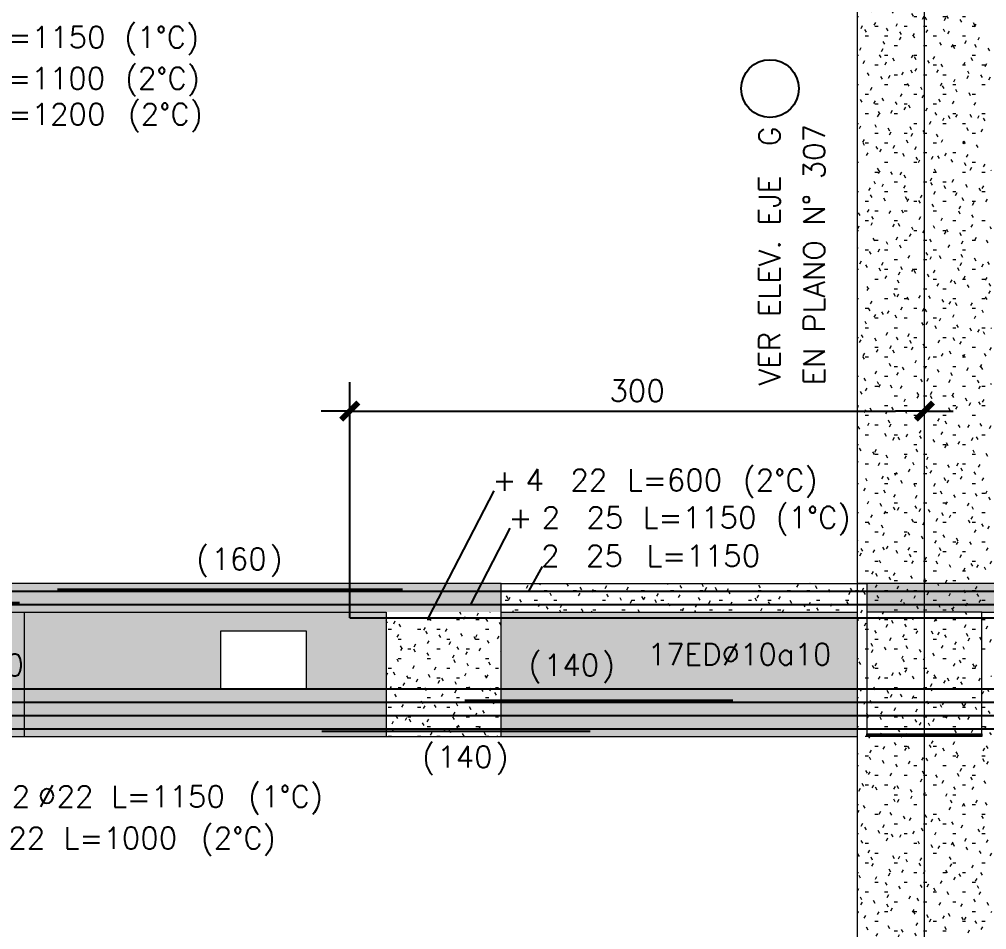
# Model space of a CAD drawing. Extents: x -58 to 5689, y 66 to 4123.
# Drawn here: x 1914 to 2419, y 2442 to 2918 of the extents above; entities that cross this region are included whole.
import ezdxf
from ezdxf.enums import TextEntityAlignment as Align
from ezdxf.xclip import XClip

# ---------------------------------------------------------------- set-up
doc = ezdxf.new("R2010")
doc.units = 0
doc.header["$LTSCALE"] = 30
doc.header["$MEASUREMENT"] = 0
doc.header["$XCLIPFRAME"] = 0
doc.linetypes.add("EJE3-3'$0$RLE-PROYECCION", pattern=[0.71438, 0.47625, -0.23813])
doc.layers.get('0').update_dxf_attribs({"linetype": 'CONTINUOUS'})
doc.layers.add("EJE3-3'$0$RLA-ACHURADO", color=30, linetype="EJE3-3'$0$RLE-PROYECCION", lineweight=15, transparency=0.7)
doc.layers.add("EJE3-3'$0$RLA-CONTORNO", color=30, linetype='CONTINUOUS', lineweight=15)
doc.layers.add("EJE3-3'$0$RLA-EJES", color=1, linetype='CONTINUOUS', lineweight=9)
for name, color, linetype in [("EJE3-3'$0$RLA-CONTORNOS", 3, 'CONTINUOUS'), ("EJE3-3'$0$RLA-FE", 7, 'CONTINUOUS'), ("EJE3-3'$0$RLA-TEXTOS-FE", 9, 'CONTINUOUS')]:
    doc.layers.add(name, color=color, linetype=linetype)
doc.styles.add("EJE3-3'$0$RomanS", font='romans.shx', dxfattribs={"height": 11.25})
doc.dimstyles.new("EJE3-3'$0$ING50", dxfattribs={"dimscale": 50, "dimtxt": 0.27, "dimasz": 0.3, "dimexe": 0, "dimexo": 0, "dimgap": 0.1, "dimtad": 1, "dimdec": 1, "dimzin": 12, "dimdsep": 46, "dimtxsty": "EJE3-3'$0$RomanS", "dimblk": "EJE3-3'$0$TICK1", "dimblk1": "EJE3-3'$0$TICK1", "dimblk2": "EJE3-3'$0$TICK1", "dimcen": 0.09, "dimclrd": 2, "dimclre": 1, "dimclrt": 3, "dimadec": 0, "dimazin": 0, "dimtfac": 1, "dimtdec": 0, "dimtix": 1, "dimtmove": 2, "dimatfit": 3, "dimldrblk": "EJE3-3'$0$TICK1", "dimfxl": 0, "dimfxlon": 1, "dimtolj": 1, "dimtzin": 0, "dimarcsym": 0})
pattern_1 = [(0, (-1824.927, -1302.188), (20.32, 5.08), [1.676, -13.564, 1.676, -13.564, -81.28]), (0, (-1824.927, -1302.188), (20.32, 5.08), [-30.48, 1.676, -28.804, 1.676, -13.564, -35.56]), (0, (-1824.927, -1302.188), (20.32, 5.08), [-76.2, 1.676, -8.484, 1.676, -23.724]), (120, (-1817.307, -1299.648), (-14.559409, 15.057636), [1.676, -13.564, 1.676, -13.564, -81.28]), (120, (-1817.307, -1299.648), (-14.559409, 15.057636), [-30.48, 1.676, -28.804, 1.676, -13.564, -35.56]), (120, (-1817.307, -1299.648), (-14.559409, 15.057636), [-76.2, 1.676, -8.484, 1.676, -23.724]), (240, (-1814.767, -1289.488), (-5.760591, -20.137636), [1.676, -13.564, 1.676, -13.564, -81.28]), (240, (-1814.767, -1289.488), (-5.760591, -20.137636), [-30.48, 1.676, -28.804, 1.676, -13.564, -35.56]), (240, (-1814.767, -1289.488), (-5.760591, -20.137636), [-76.2, 1.676, -8.484, 1.676, -23.724])]

# ---------------------------------------------------------------- blocks, each defined once
blk = doc.blocks.new('*U261')
at = {"layer": "EJE3-3'$0$RLA-FE"}
for p, q in [((0, 0), (1068.21, 0)), ((1068.21, 0), (1118.21, 0)), ((1118.21, 0), (1150, 0)), ((1150, 0), (1150, 0))]:
    blk.add_line(p, q, dxfattribs=at)
at = {"layer": "EJE3-3'$0$RLA-FE", "color": 3, "style": "EJE3-3'$0$RomanS", "flags": 8}
for tag, p in [('F=', (243.93, 13.05)), ('NUM', (258.34, 13.05))]:
    blk.add_attdef(tag, text='', height=11.25, dxfattribs=at).set_placement(p, align=Align.RIGHT)
at = {"layer": "EJE3-3'$0$RLA-FE", "color": 3, "style": "EJE3-3'$0$RomanS"}
for tag, p, flags in [('PHI', (262.23, 13.26), 14), ('DIAM', (272.09, 13.05), 12), ('MINUS', (294.11, 13.05), 13), ('MARK', (307.5, 13.05), 13), ('TEXTO_FE1', (310.8, 13.05), 8), ('TEXTO_FE2', (378.32, 13.07), 8), ('TIPO', (573.8, -75.78), 13), ('NVECES', (559.93, -94.72), 13), ('NUMFE', (563.86, -114.48), 13), ('CAPA', (572.06, -133.6), 13), ('DESPLAZA', (278.34, -151.59), 13), ('ESPACIO', (284.39, -169.95), 13), ('CANT', (298.23, -188.75), 13)]:
    blk.add_attdef(tag, p, '', height=11.25, dxfattribs=dict(at, flags=flags))
blk = doc.blocks.new('*U264')
at = {"layer": "EJE3-3'$0$RLA-FE"}
for q in [(0, 0), (1068.21, 0)]:
    blk.add_line((0, 0), q, dxfattribs=at)
at = {"layer": "EJE3-3'$0$RLA-FE", "color": 3, "style": "EJE3-3'$0$RomanS", "flags": 8}
for tag, p in [('F=', (247.62, 12.77)), ('NUM', (262.03, 12.77))]:
    blk.add_attdef(tag, text='', height=11.25, dxfattribs=at).set_placement(p, align=Align.RIGHT)
at = {"layer": "EJE3-3'$0$RLA-FE", "color": 3, "style": "EJE3-3'$0$RomanS"}
for tag, p, flags in [('PHI', (265.93, 12.99), 14), ('DIAM', (275.78, 12.77), 12), ('MINUS', (297.8, 12.77), 13), ('TEXTO_FE1', (307.45, 12.77), 8), ('MARK', (311.2, 12.77), 13), ('TEXTO_FE2', (382.02, 12.79), 8), ('TIPO', (573.8, -75.78), 13), ('NVECES', (559.93, -94.72), 13), ('NUMFE', (563.86, -114.48), 13), ('CAPA', (572.06, -133.6), 13), ('DESPLAZA', (278.34, -151.59), 13), ('ESPACIO', (284.39, -169.95), 13), ('CANT', (298.23, -188.75), 13)]:
    blk.add_attdef(tag, p, '', height=11.25, dxfattribs=dict(at, flags=flags))
blk = doc.blocks.new('*U69')
at = {"layer": "EJE3-3'$0$RLA-FE", "color": 6}
blk.add_line((0, 1), (180, 1), dxfattribs=at)
at = {"layer": "EJE3-3'$0$RLA-FE", "color": 3, "style": "EJE3-3'$0$RomanS", "flags": 8}
for tag, p in [('(', (75.66, 11.14)), ('EMP', (94.68, 11.14)), (')', (113.99, 11.14))]:
    blk.add_attdef(tag, text='', height=11.25, dxfattribs=at).set_placement(p, align=Align.CENTER)
blk = doc.blocks.new('*U263')
at = {"layer": "EJE3-3'$0$RLA-FE"}
blk.add_line((0, 0), (1068.21, 0), dxfattribs=at)
at = {"layer": "EJE3-3'$0$RLA-FE", "color": 3, "style": "EJE3-3'$0$RomanS", "flags": 8}
for tag, p in [('F=', (447.93, 39.79)), ('NUM', (462.33, 39.79))]:
    blk.add_attdef(tag, text='', height=11.25, dxfattribs=at).set_placement(p, align=Align.RIGHT)
at = {"layer": "EJE3-3'$0$RLA-FE", "color": 3, "style": "EJE3-3'$0$RomanS"}
for tag, p, flags in [('PHI', (466.23, 40.01), 14), ('DIAM', (476.09, 39.79), 12), ('MINUS', (498.1, 39.79), 13), ('TEXTO_FE1', (505.53, 39.79), 8), ('MARK', (511.5, 39.79), 13), ('TEXTO_FE2', (574.86, 39.81), 8), ('TIPO', (573.8, -75.78), 13), ('NVECES', (559.93, -94.72), 13), ('NUMFE', (563.86, -114.48), 13), ('CAPA', (572.06, -133.6), 13), ('DESPLAZA', (278.34, -151.59), 13), ('ESPACIO', (284.39, -169.95), 13), ('CANT', (298.23, -188.75), 13)]:
    blk.add_attdef(tag, p, '', height=11.25, dxfattribs=dict(at, flags=flags))
blk = doc.blocks.new('*U258')
at = {"layer": "EJE3-3'$0$RLA-FE", "color": 6}
blk.add_line((0, 1), (180, 1), dxfattribs=at)
at = {"layer": "EJE3-3'$0$RLA-FE", "color": 3, "style": "EJE3-3'$0$RomanS", "flags": 8}
for tag, p in [('(', (75.66, -19.42)), ('EMP', (94.68, -19.42)), (')', (113.99, -19.42))]:
    blk.add_attdef(tag, text='', height=11.25, dxfattribs=at).set_placement(p, align=Align.CENTER)
blk = doc.blocks.new('*U262')
at = {"layer": "EJE3-3'$0$RLA-FE"}
for q in [(0, 0), (518.21, 0)]:
    blk.add_line((0, 0), q, dxfattribs=at)
at = {"layer": "EJE3-3'$0$RLA-FE", "color": 3, "style": "EJE3-3'$0$RomanS", "flags": 8}
for tag, p in [('F=', (87.01, 66.32)), ('NUM', (101.42, 66.32))]:
    blk.add_attdef(tag, text='', height=11.25, dxfattribs=at).set_placement(p, align=Align.RIGHT)
at = {"layer": "EJE3-3'$0$RLA-FE", "color": 3, "style": "EJE3-3'$0$RomanS"}
for tag, p, flags in [('PHI', (105.32, 66.54), 14), ('DIAM', (115.17, 66.32), 12), ('MINUS', (137.19, 66.32), 13), ('TEXTO_FE1', (144.8, 66.32), 8), ('MARK', (150.58, 66.32), 13), ('TEXTO_FE2', (205.2, 66.34), 8), ('TIPO', (298.8, -75.78), 13), ('NVECES', (284.93, -94.72), 13), ('NUMFE', (288.86, -114.48), 13), ('CAPA', (297.06, -133.6), 13), ('DESPLAZA', (278.34, -151.59), 13), ('ESPACIO', (284.39, -169.95), 13), ('CANT', (298.23, -188.75), 13)]:
    blk.add_attdef(tag, p, '', height=11.25, dxfattribs=dict(at, flags=flags))
blk = doc.blocks.new('*U265')
at = {"layer": "EJE3-3'$0$RLA-FE"}
for q in [(0, 0), (1068.21, 0)]:
    blk.add_line((0, 0), q, dxfattribs=at)
at = {"layer": "EJE3-3'$0$RLA-FE", "color": 3, "style": "EJE3-3'$0$RomanS", "flags": 8}
for tag, p in [('F=', (425.04, -44.98)), ('NUM', (439.45, -44.98))]:
    blk.add_attdef(tag, text='', height=11.25, dxfattribs=at).set_placement(p, align=Align.RIGHT)
at = {"layer": "EJE3-3'$0$RLA-FE", "color": 3, "style": "EJE3-3'$0$RomanS"}
for tag, p, flags in [('PHI', (443.35, -44.77), 12), ('DIAM', (453.2, -44.98), 12), ('MINUS', (475.22, -44.98), 13), ('MARK', (488.61, -44.98), 13), ('TEXTO_FE1', (491.91, -44.98), 8), ('TEXTO_FE2', (559.44, -44.96), 8), ('TIPO', (573.8, -57.92), 13), ('NVECES', (559.93, -76.86), 13), ('NUMFE', (563.86, -96.62), 13), ('CAPA', (572.06, -115.74), 13), ('DESPLAZA', (277.18, -134.17), 13), ('ESPACIO', (283.22, -152.53), 13), ('CANT', (297.06, -171.33), 13)]:
    blk.add_attdef(tag, p, '', height=11.25, dxfattribs=dict(at, flags=flags))
blk = doc.blocks.new('*U257')
at = {"layer": "EJE3-3'$0$RLA-FE"}
blk.add_line((0, 0), (1068.21, 0), dxfattribs=at)
at = {"layer": "EJE3-3'$0$RLA-FE", "color": 3, "style": "EJE3-3'$0$RomanS", "flags": 8}
for tag, p in [('F=', (401.3, -47.89)), ('NUM', (415.71, -47.89))]:
    blk.add_attdef(tag, text='', height=11.25, dxfattribs=at).set_placement(p, align=Align.RIGHT)
at = {"layer": "EJE3-3'$0$RLA-FE", "color": 3, "style": "EJE3-3'$0$RomanS"}
for tag, p, flags in [('PHI', (419.61, -47.68), 12), ('DIAM', (429.46, -47.89), 12), ('MINUS', (451.48, -47.89), 13), ('TEXTO_FE1', (457.99, -47.89), 8), ('MARK', (464.87, -47.89), 13), ('TEXTO_FE2', (529.43, -47.88), 8), ('TIPO', (573.8, -57.92), 13), ('NVECES', (559.93, -76.86), 13), ('NUMFE', (563.86, -96.62), 13), ('CAPA', (572.06, -115.74), 13), ('DESPLAZA', (277.18, -134.17), 13), ('ESPACIO', (283.22, -152.53), 13), ('CANT', (297.06, -171.33), 13)]:
    blk.add_attdef(tag, p, '', height=11.25, dxfattribs=dict(at, flags=flags))
blk = doc.blocks.new('*U256')
at = {"layer": "EJE3-3'$0$RLA-FE"}
for p, q in [((0, 0), (1068.21, 0)), ((1068.21, 0), (1118.21, 0)), ((1118.21, 0), (1150, 0)), ((1150, 0), (1150, 0))]:
    blk.add_line(p, q, dxfattribs=at)
at = {"layer": "EJE3-3'$0$RLA-FE", "color": 3, "style": "EJE3-3'$0$RomanS", "flags": 8}
for tag, p in [('F=', (397.57, -39.77)), ('NUM', (411.98, -39.77))]:
    blk.add_attdef(tag, text='', height=11.25, dxfattribs=at).set_placement(p, align=Align.RIGHT)
at = {"layer": "EJE3-3'$0$RLA-FE", "color": 3, "style": "EJE3-3'$0$RomanS"}
for tag, p, flags in [('PHI', (415.88, -39.55), 12), ('DIAM', (425.73, -39.77), 12), ('MINUS', (447.75, -39.77), 13), ('MARK', (461.15, -39.77), 13), ('TEXTO_FE1', (464.45, -39.77), 8), ('TEXTO_FE2', (531.97, -39.75), 8), ('TIPO', (573.8, -57.92), 13), ('NVECES', (559.93, -76.86), 13), ('NUMFE', (563.86, -96.62), 13), ('CAPA', (572.06, -115.74), 13), ('DESPLAZA', (277.18, -134.17), 13), ('ESPACIO', (283.22, -152.53), 13), ('CANT', (297.06, -171.33), 13)]:
    blk.add_attdef(tag, p, '', height=11.25, dxfattribs=dict(at, flags=flags))
blk = doc.blocks.new('*U78')
at = {"layer": "EJE3-3'$0$RLA-FE", "color": 6}
blk.add_line((0, -1), (140, -1), dxfattribs=at)
at = {"layer": "EJE3-3'$0$RLA-FE", "color": 3, "style": "EJE3-3'$0$RomanS", "flags": 8}
for tag, p in [('(', (55.66, -19.94)), ('EMP', (74.68, -19.94)), (')', (93.99, -19.94))]:
    blk.add_attdef(tag, text='', height=11.25, dxfattribs=at).set_placement(p, align=Align.CENTER)
blk = doc.blocks.new('*U102')
at = {"layer": "EJE3-3'$0$RLA-FE"}
for p, q in [((0, 0), (1118.21, 0)), ((1118.21, 0), (1168.21, 0)), ((1168.21, 0), (1200, 0)), ((1200, 0), (1200, 0))]:
    blk.add_line(p, q, dxfattribs=at)
at = {"layer": "EJE3-3'$0$RLA-FE", "color": 3, "style": "EJE3-3'$0$RomanS"}
for tag, p, flags in [('TIPO', (598.8, -57.92), 13), ('PHI', (402.93, -71.22), 12), ('DIAM', (412.79, -71.44), 12), ('MINUS', (434.81, -71.44), 13), ('MARK', (448.2, -71.44), 13), ('TEXTO_FE1', (451.5, -71.44), 8), ('TEXTO_FE2', (519.02, -71.42), 8), ('NVECES', (584.93, -76.86), 13), ('NUMFE', (588.86, -96.62), 13), ('CAPA', (597.06, -115.74), 13), ('DESPLAZA', (277.18, -134.17), 13), ('ESPACIO', (283.22, -152.53), 13), ('CANT', (297.06, -171.33), 13)]:
    blk.add_attdef(tag, p, '', height=11.25, dxfattribs=dict(at, flags=flags))
at = {"layer": "EJE3-3'$0$RLA-FE", "color": 3, "style": "EJE3-3'$0$RomanS", "flags": 8}
for tag, p in [('F=', (384.63, -71.44)), ('NUM', (399.04, -71.44))]:
    blk.add_attdef(tag, text='', height=11.25, dxfattribs=at).set_placement(p, align=Align.RIGHT)
blk = doc.blocks.new('*U104')
at = {"layer": "EJE3-3'$0$RLA-FE"}
for q in [(0, 0), (868.21, 0)]:
    blk.add_line((0, 0), q, dxfattribs=at)
at = {"layer": "EJE3-3'$0$RLA-FE", "color": 3, "style": "EJE3-3'$0$RomanS"}
for tag, p, flags in [('TIPO', (473.8, -57.92), 13), ('PHI', (367.06, -76.25), 12), ('DIAM', (376.91, -76.46), 12), ('MINUS', (398.93, -76.46), 13), ('MARK', (412.32, -76.46), 13), ('TEXTO_FE1', (415.62, -76.46), 8), ('NVECES', (459.93, -76.86), 13), ('TEXTO_FE2', (483.14, -76.45), 8), ('NUMFE', (463.86, -96.62), 13), ('CAPA', (472.06, -115.74), 13), ('DESPLAZA', (277.18, -134.17), 13), ('ESPACIO', (283.22, -152.53), 13), ('CANT', (297.06, -171.33), 13)]:
    blk.add_attdef(tag, p, '', height=11.25, dxfattribs=dict(at, flags=flags))
at = {"layer": "EJE3-3'$0$RLA-FE", "color": 3, "style": "EJE3-3'$0$RomanS", "flags": 8}
for tag, p in [('F=', (348.75, -76.46)), ('NUM', (363.16, -76.46))]:
    blk.add_attdef(tag, text='', height=11.25, dxfattribs=at).set_placement(p, align=Align.RIGHT)
blk = doc.blocks.new('*U110')
at = {"layer": "EJE3-3'$0$RLA-FE", "color": 6}
blk.add_line((0, 1), (140, 1), dxfattribs=at)
at = {"layer": "EJE3-3'$0$RLA-FE", "color": 3, "style": "EJE3-3'$0$RomanS", "flags": 8}
for tag, p in [('(', (36.73, 13.72)), (')', (75.06, 13.72)), ('EMP', (55.75, 13.72))]:
    blk.add_attdef(tag, text='', height=11.25, dxfattribs=at).set_placement(p, align=Align.CENTER)
blk = doc.blocks.new('*U109')
at = {"layer": "EJE3-3'$0$RLA-FE"}
blk.add_line((0, 0), (918.21, 0), dxfattribs=at)
at = {"layer": "EJE3-3'$0$RLA-FE", "color": 3, "style": "EJE3-3'$0$RomanS"}
for tag, p, flags in [('TIPO', (498.8, -57.92), 13), ('NVECES', (484.93, -76.86), 13), ('PHI', (251.88, -83.38), 12), ('DIAM', (261.74, -83.6), 12), ('MINUS', (283.76, -83.6), 13), ('TEXTO_FE1', (290.61, -83.6), 8), ('MARK', (297.15, -83.6), 13), ('TEXTO_FE2', (362.25, -83.58), 8), ('NUMFE', (488.86, -96.62), 13), ('CAPA', (497.06, -115.74), 13), ('DESPLAZA', (277.18, -134.17), 13), ('ESPACIO', (283.22, -152.53), 13), ('CANT', (297.06, -171.33), 13)]:
    blk.add_attdef(tag, p, '', height=11.25, dxfattribs=dict(at, flags=flags))
at = {"layer": "EJE3-3'$0$RLA-FE", "color": 3, "style": "EJE3-3'$0$RomanS", "flags": 8}
for tag, p in [('F=', (233.58, -83.6)), ('NUM', (247.99, -83.6))]:
    blk.add_attdef(tag, text='', height=11.25, dxfattribs=at).set_placement(p, align=Align.RIGHT)
blk = doc.blocks.new('*U224')
at = {"layer": "EJE3-3'$0$RLA-FE", "color": 3, "style": "EJE3-3'$0$RomanS", "flags": 8}
for tag, p in [('F=', (377.63, -47.44)), ('NUM', (392.04, -47.44))]:
    blk.add_attdef(tag, text='', height=11.25, dxfattribs=at).set_placement(p, align=Align.RIGHT)
at = {"layer": "EJE3-3'$0$RLA-FE", "color": 3, "style": "EJE3-3'$0$RomanS"}
for tag, p, flags in [('PHI', (395.93, -47.23), 12), ('DIAM', (405.79, -47.44), 12), ('MINUS', (427.81, -47.44), 13), ('TEXTO_FE1', (435.68, -47.44), 8), ('MARK', (441.2, -47.44), 13), ('TEXTO_FE2', (504.74, -47.42), 8), ('TIPO', (573.8, -57.92), 13), ('NVECES', (559.93, -76.86), 13), ('NUMFE', (563.86, -96.62), 13), ('CAPA', (572.06, -115.74), 13), ('DESPLAZA', (277.18, -134.17), 13), ('ESPACIO', (283.22, -152.53), 13), ('CANT', (297.06, -171.33), 13)]:
    blk.add_attdef(tag, p, '', height=11.25, dxfattribs=dict(at, flags=flags))
blk = doc.blocks.new('*U225')
at = {"layer": "EJE3-3'$0$RLA-FE", "color": 3, "style": "EJE3-3'$0$RomanS"}
for tag, p, flags in [('TIPO', (598.8, -57.92), 13), ('NVECES', (584.93, -76.86), 13), ('PHI', (772.73, -75.71), 12), ('DIAM', (782.59, -75.92), 12), ('MINUS', (804.6, -75.92), 13), ('TEXTO_FE1', (813.02, -75.92), 8), ('MARK', (818, -75.92), 13), ('TEXTO_FE2', (882.65, -75.9), 8), ('NUMFE', (588.86, -96.62), 13), ('CAPA', (597.06, -115.74), 13), ('DESPLAZA', (277.18, -134.17), 13), ('ESPACIO', (283.22, -152.53), 13), ('CANT', (297.06, -171.33), 13)]:
    blk.add_attdef(tag, p, '', height=11.25, dxfattribs=dict(at, flags=flags))
at = {"layer": "EJE3-3'$0$RLA-FE", "color": 3, "style": "EJE3-3'$0$RomanS", "flags": 8}
for tag, p in [('F=', (754.43, -75.92)), ('NUM', (768.84, -75.92))]:
    blk.add_attdef(tag, text='', height=11.25, dxfattribs=at).set_placement(p, align=Align.RIGHT)
blk = doc.blocks.new('*U124')
at = {"layer": "EJE3-3'$0$RLA-FE", "color": 3, "style": "EJE3-3'$0$RomanS"}
for tag, p, flags in [('TIPO', (598.8, -57.92), 13), ('NVECES', (584.93, -76.86), 13), ('NUMFE', (588.86, -96.62), 13), ('PHI', (280.85, -101.42), 12), ('DIAM', (290.71, -101.63), 12), ('MINUS', (312.73, -101.63), 13), ('TEXTO_FE1', (323.16, -101.63), 8), ('MARK', (326.12, -101.63), 13), ('TEXTO_FE2', (394.16, -101.61), 8), ('CAPA', (597.06, -115.74), 13), ('DESPLAZA', (277.18, -134.17), 13), ('ESPACIO', (283.22, -152.53), 13), ('CANT', (297.06, -171.33), 13)]:
    blk.add_attdef(tag, p, '', height=11.25, dxfattribs=dict(at, flags=flags))
at = {"layer": "EJE3-3'$0$RLA-FE", "color": 3, "style": "EJE3-3'$0$RomanS", "flags": 8}
for tag, p in [('F=', (262.55, -101.63)), ('NUM', (276.96, -101.63))]:
    blk.add_attdef(tag, text='', height=11.25, dxfattribs=at).set_placement(p, align=Align.RIGHT)
blk = doc.blocks.new("EJE3-3'$0$TICK1")
at = {"color": 2, "const_width": 0.2}
blk.add_lwpolyline([(-0.3, -0.3), (0.3, 0.3)], dxfattribs=at)
at = {"color": 2}
for points in [[(0, 0), (-1, 0)], [(0, 0), (1, 0)]]:
    blk.add_lwpolyline(points, dxfattribs=at)
blk = doc.blocks.new('*D285')
at = {"layer": "EJE3-3'$0$RLA-FE", "color": 2, "lineweight": -2, "transparency": 16777216}
blk.add_line((-679.52, 481), (-409.52, 481), dxfattribs=at)
at = {"layer": "EJE3-3'$0$RLA-FE", "color": 2, "lineweight": -2, "transparency": 16777216, "xscale": 15, "yscale": 15, "zscale": 15, "rotation": 180}
blk.add_blockref("EJE3-3'$0$TICK1", (-694.52, 481), dxfattribs=at)
at = {"layer": "EJE3-3'$0$RLA-FE", "color": 2, "lineweight": -2, "transparency": 16777216, "xscale": 15, "yscale": 15, "zscale": 15}
blk.add_blockref("EJE3-3'$0$TICK1", (-394.52, 481), dxfattribs=at)
at = {"layer": "EJE3-3'$0$RLA-FE", "color": 3, "transparency": 16777216, "insert": (-544.52, 491.62), "char_height": 11.25, "attachment_point": 5, "style": "EJE3-3'$0$RomanS"}
blk.add_mtext('\\A1;300', dxfattribs=at)
blk = doc.blocks.new("EJE3-3'")
at = {"layer": "EJE3-3'$0$RLA-ACHURADO"}
h = blk.add_hatch(dxfattribs=at)
h.set_pattern_fill('SAND - DENSE', color=256, style=0, pattern_type=2)
h.set_pattern_definition(pattern_1)
h.paths.add_polyline_path([(-424.52, 312.47), (-359.52, 312.47), (-359.52, 772), (-364.52, 772), (-364.52, 707), (-424.52, 707), (-424.52, 772), (-429.52, 772), (-429.52, 391)])
h = blk.add_hatch(dxfattribs=at)
h.set_pattern_fill('SAND - DENSE', color=256, style=0, pattern_type=2)
h.set_pattern_definition(pattern_1)
h.paths.add_polyline_path([(-720.34, 376), (-615.52, 376), (-615.52, 391), (-1424.52, 391), (-1424.52, 376), (-1070.63, 376)], flags=0)
h.paths.add_polyline_path([(635.48, 376), (635.48, 391), (-424.52, 391), (-424.52, 376), (-19.76, 376)], flags=0)
h = blk.add_hatch(dxfattribs=at)
h.set_pattern_fill('SAND - DENSE', color=256, style=0, pattern_type=2)
h.set_pattern_definition(pattern_1)
h.paths.add_polyline_path([(-615.52, 376), (-429.52, 376), (-429.52, 391), (-615.52, 391)], flags=0)
h = blk.add_hatch(dxfattribs=at)
h.set_pattern_fill('SAND - DENSE', color=256, style=0, pattern_type=2)
h.set_pattern_definition(pattern_1)
h.paths.add_polyline_path([(-359.52, -5), (-359.52, 376), (-364.52, 376), (-364.52, 311.87), (-424.52, 311.87), (-424.52, 391), (-429.52, 391), (-429.52, -5), (-370.05, -5)], flags=0)
h = blk.add_hatch(dxfattribs=at)
h.set_pattern_fill('SAND - DENSE', color=256, style=0, pattern_type=2)
h.set_pattern_definition(pattern_1)
h.paths.add_polyline_path([(-429.52, 311), (-429.52, 376), (-615.52, 376), (-615.52, 311), (-545.2, 311)], flags=0)
h.paths.add_polyline_path([(-1072.02, 336), (-1072.02, 366), (-1027.02, 366), (-1027.02, 336)])
h.paths.add_polyline_path([(-1359.52, 311), (-675.52, 311), (-675.52, 376), (-1359.52, 376)])
h.paths.add_polyline_path([(-717.02, 366), (-717.02, 336), (-762.02, 336), (-762.02, 366)])
h = blk.add_hatch(dxfattribs=at)
h.set_pattern_fill('SAND - DENSE', color=256, style=0, pattern_type=2)
h.set_pattern_definition(pattern_1)
h.paths.add_polyline_path([(-615.52, 311), (-615.52, 376), (-675.52, 376), (-675.52, 311), (-632.77, 311)], flags=0)
h = blk.add_hatch(dxfattribs=at)
h.set_pattern_fill('SAND - DENSE', color=256, style=0, pattern_type=2)
h.set_pattern_definition([(0, (-1824.927, 264.951), (20.32, 0.871), [1.676, -13.564, 1.676, -13.564, -81.28]), (0, (-1824.927, 264.951), (20.32, 0.871), [-30.48, 1.676, -28.804, 1.676, -13.564, -35.56]), (0, (-1824.927, 264.951), (20.32, 0.871), [-76.2, 1.676, -8.484, 1.676, -23.724]), (163.452, (-1817.307, 265.387), (-6.7124627, 0.2512396), [0.874, -7.075, 0.874, -7.075, -42.396]), (163.452, (-1817.307, 265.387), (-6.7124627, 0.2512396), [-15.899, 0.874, -15.024, 0.874, -7.075, -18.548]), (163.452, (-1817.307, 265.387), (-6.7124627, 0.2512396), [-39.746, 0.874, -4.425, 0.874, -12.374]), (196.548, (-1814.767, 267.13), (-13.6075471, -5.786343), [0.874, -7.075, 0.874, -7.075, -42.396]), (196.548, (-1814.767, 267.13), (-13.6075471, -5.786343), [-15.899, 0.874, -15.024, 0.874, -7.075, -18.548]), (196.548, (-1814.767, 267.13), (-13.6075471, -5.786343), [-39.746, 0.874, -4.425, 0.874, -12.374])])
h.paths.add_polyline_path([(-370.05, 311.87), (-364.52, 311.87), (-364.52, 312.47), (-424.52, 312.47), (-424.52, 311.87)], flags=0)
at = {"layer": "EJE3-3'$0$RLA-CONTORNO"}
for p, q in [((-429.52, 391), (-429.52, 772)), ((-615.52, 391), (-1424.52, 391)), ((-615.52, 376), (-615.52, 391)), ((-615.52, 391), (-429.52, 391)), ((-429.52, 391), (-424.52, 391)), ((-429.52, -5), (-429.52, 391)), ((-424.52, 391), (-429.52, 391)), ((635.48, 391), (-424.52, 391)), ((-424.52, 391), (-424.52, 376)), ((-1364.52, 376), (-675.52, 376)), ((-864.52, 376), (-864.52, 311)), ((-675.52, 376), (-675.52, 311)), ((-615.52, 311), (-615.52, 376)), ((-615.52, 376), (-429.52, 376)), ((-424.52, 376), (-424.52, 312.47)), ((-364.52, 376), (-424.52, 376)), ((-364.52, 376), (75.48, 376)), ((-364.52, 312.47), (-364.52, 376)), ((-1359.52, 311), (-675.52, 311)), ((-675.52, 311), (-615.52, 311)), ((-615.52, 311), (-429.52, 311)), ((-424.52, 312.47), (-364.52, 312.47)), ((-424.52, 311.87), (-424.52, 312.47)), ((-424.52, 311.87), (-364.52, 311.87)), ((-424.52, 311), (-424.52, 311.87)), ((-364.52, 311), (-424.52, 311)), ((-364.52, 312.47), (-364.52, 311.87)), ((-364.52, 311.87), (-364.52, 311))]:
    blk.add_line(p, q, dxfattribs=at)
blk.add_lwpolyline([(-762.02, 336), (-717.02, 336), (-717.02, 366), (-762.02, 366)], close=True, dxfattribs=at)
at = {"layer": "EJE3-3'$0$RLA-CONTORNOS", "color": 2}
for p, q in [((-619.29, 439.32), (-653.55, 373)), ((-610.88, 419.79), (-631.43, 380)), ((-594.09, 399.77), (-601.16, 387))]:
    blk.add_line(p, q, dxfattribs=at)
at = {"layer": "EJE3-3'$0$RLA-EJES"}
blk.add_line((-394.52, -623.27), (-394.52, 1463), dxfattribs=at)
at = {"layer": "EJE3-3'$0$RLA-FE", "color": 1}
blk.add_line((-694.52, 373), (-694.52, 496), dxfattribs=at)
at = {"layer": "EJE3-3'$0$RLA-TEXTOS-FE", "color": 2}
blk.add_circle((-475.14, 649.36), 15.07, dxfattribs=at)
at = {"layer": "EJE3-3'$0$RLA-FE"}
ref = blk.add_blockref('*U124', (-1204.52, 732), dxfattribs=at)
ref.add_attrib('TEXTO_FE1', 'L=1200', (-881.36, 630.37), dxfattribs={"color": 3, "height": 11.25, "style": "EJE3-3'$0$RomanS"})
ref.add_attrib('TEXTO_FE2', '(2°C)', (-810.36, 630.39), dxfattribs={"color": 3, "height": 11.25, "style": "EJE3-3'$0$RomanS"})
ref = blk.add_blockref('*U225', (-1694.52, 725), dxfattribs=at)
ref.add_attrib('TEXTO_FE1', 'L=1100', (-881.5, 649.08), dxfattribs={"color": 3, "height": 11.25, "style": "EJE3-3'$0$RomanS"})
ref.add_attrib('TEXTO_FE2', '(2°C)', (-811.87, 649.1), dxfattribs={"color": 3, "height": 11.25, "style": "EJE3-3'$0$RomanS"})
ref = blk.add_blockref('*U224', (-1317.02, 718), dxfattribs=at)
ref.add_attrib('TEXTO_FE1', 'L=1150', (-881.34, 670.56), dxfattribs={"color": 3, "height": 11.25, "style": "EJE3-3'$0$RomanS"})
ref.add_attrib('TEXTO_FE2', '(1°C)', (-812.28, 670.58), dxfattribs={"color": 3, "height": 11.25, "style": "EJE3-3'$0$RomanS"})
ref = blk.add_blockref('*U262', (-694.52, 373), dxfattribs=at)
ref.add_attrib('DIAM', '22', (-579.35, 439.32), dxfattribs={"color": 3, "height": 11.25, "style": "EJE3-3'$0$RomanS"})
ref.add_attrib('NUM', '4', dxfattribs={"color": 3, "height": 11.25, "style": "EJE3-3'$0$RomanS"}).set_placement((-593.1, 439.32), align=Align.RIGHT)
ref.add_attrib('TEXTO_FE1', 'L=600', (-549.72, 439.32), dxfattribs={"color": 3, "height": 11.25, "style": "EJE3-3'$0$RomanS"})
ref.add_attrib('TEXTO_FE2', '(2°C)', (-489.32, 439.34), dxfattribs={"color": 3, "height": 11.25, "style": "EJE3-3'$0$RomanS"})
ref.add_attrib('F=', '+', dxfattribs={"color": 3, "height": 11.25, "style": "EJE3-3'$0$RomanS"}).set_placement((-607.51, 439.32), align=Align.RIGHT)
ref = blk.add_blockref('*U263', (-1047.02, 380), dxfattribs=at)
ref.add_attrib('DIAM', '25', (-570.93, 419.79), dxfattribs={"color": 3, "height": 11.25, "style": "EJE3-3'$0$RomanS"})
ref.add_attrib('NUM', '2', dxfattribs={"color": 3, "height": 11.25, "style": "EJE3-3'$0$RomanS"}).set_placement((-584.68, 419.79), align=Align.RIGHT)
ref.add_attrib('TEXTO_FE1', 'L=1150', (-541.49, 419.79), dxfattribs={"color": 3, "height": 11.25, "style": "EJE3-3'$0$RomanS"})
ref.add_attrib('TEXTO_FE2', '(1°C)', (-472.16, 419.81), dxfattribs={"color": 3, "height": 11.25, "style": "EJE3-3'$0$RomanS"})
ref.add_attrib('F=', '+', dxfattribs={"color": 3, "height": 11.25, "style": "EJE3-3'$0$RomanS"}).set_placement((-599.09, 419.79), align=Align.RIGHT)
for name, p in [('*U261', (-1837.02, 387)), ('*U102', (-1694.52, 329)), ('*U104', (-634.52, 329)), ('*U256', (-1707.02, 315)), ('*U265', (-697.02, 315))]:
    blk.add_blockref(name, p, dxfattribs=at)
ref = blk.add_blockref('*U69', (-847.02, 387), dxfattribs=at)
ref.add_attrib('EMP', '160', dxfattribs={"color": 3, "height": 11.25, "style": "EJE3-3'$0$RomanS"}).set_placement((-752.34, 398.14), align=Align.CENTER)
ref.add_attrib('(', '(', dxfattribs={"color": 3, "height": 11.25, "style": "EJE3-3'$0$RomanS"}).set_placement((-771.36, 398.14), align=Align.CENTER)
ref.add_attrib(')', ')', dxfattribs={"color": 3, "height": 11.25, "style": "EJE3-3'$0$RomanS"}).set_placement((-733.02, 398.14), align=Align.CENTER)
ref = blk.add_blockref('*U264', (-847.02, 387), dxfattribs=at)
ref.add_attrib('DIAM', '25', (-571.23, 399.77), dxfattribs={"color": 3, "height": 11.25, "style": "EJE3-3'$0$RomanS"})
ref.add_attrib('NUM', '2', dxfattribs={"color": 3, "height": 11.25, "style": "EJE3-3'$0$RomanS"}).set_placement((-584.99, 399.77), align=Align.RIGHT)
ref.add_attrib('TEXTO_FE1', 'L=1150', (-539.57, 399.77), dxfattribs={"color": 3, "height": 11.25, "style": "EJE3-3'$0$RomanS"})
ref = blk.add_blockref('*U258', (-1047.02, 380), dxfattribs=at)
ref.add_attrib('EMP', '160', dxfattribs={"color": 3, "height": 11.25, "style": "EJE3-3'$0$RomanS"}).set_placement((-952.34, 360.58), align=Align.CENTER)
ref.add_attrib('(', '(', dxfattribs={"color": 3, "height": 11.25, "style": "EJE3-3'$0$RomanS"}).set_placement((-971.36, 360.58), align=Align.CENTER)
ref.add_attrib(')', ')', dxfattribs={"color": 3, "height": 11.25, "style": "EJE3-3'$0$RomanS"}).set_placement((-933.02, 360.58), align=Align.CENTER)
ref = blk.add_blockref('*U110', (-634.52, 329), dxfattribs=at)
ref.add_attrib('EMP', '140', dxfattribs={"color": 3, "height": 11.25, "style": "EJE3-3'$0$RomanS"}).set_placement((-578.77, 342.72), align=Align.CENTER)
ref.add_attrib('(', '(', dxfattribs={"color": 3, "height": 11.25, "style": "EJE3-3'$0$RomanS"}).set_placement((-597.79, 342.72), align=Align.CENTER)
ref.add_attrib(')', ')', dxfattribs={"color": 3, "height": 11.25, "style": "EJE3-3'$0$RomanS"}).set_placement((-559.46, 342.72), align=Align.CENTER)
ref = blk.add_blockref('*U109', (-1134.52, 336), dxfattribs=at)
ref.add_attrib('DIAM', '22', (-872.78, 252.4), dxfattribs={"color": 3, "height": 11.25, "style": "EJE3-3'$0$RomanS"})
ref.add_attrib('TEXTO_FE1', 'L=1000', (-843.91, 252.4), dxfattribs={"color": 3, "height": 11.25, "style": "EJE3-3'$0$RomanS"})
ref.add_attrib('TEXTO_FE2', '(2°C)', (-772.27, 252.42), dxfattribs={"color": 3, "height": 11.25, "style": "EJE3-3'$0$RomanS"})
ref = blk.add_blockref('*U257', (-1277.02, 322), dxfattribs=at)
ref.add_attrib('DIAM', '22', (-847.56, 274.11), dxfattribs={"color": 3, "height": 11.25, "style": "EJE3-3'$0$RomanS"})
ref.add_attrib('NUM', '2', dxfattribs={"color": 3, "height": 11.25, "style": "EJE3-3'$0$RomanS"}).set_placement((-861.31, 274.11), align=Align.RIGHT)
ref.add_attrib('TEXTO_FE1', 'L=1150', (-819.03, 274.11), dxfattribs={"color": 3, "height": 11.25, "style": "EJE3-3'$0$RomanS"})
ref.add_attrib('TEXTO_FE2', '(1°C)', (-747.59, 274.12), dxfattribs={"color": 3, "height": 11.25, "style": "EJE3-3'$0$RomanS"})
ref.add_attrib('PHI', '%%C', (-857.41, 274.32), dxfattribs={"color": 3, "height": 11.25, "style": "EJE3-3'$0$RomanS"})
ref = blk.add_blockref('*U78', (-709.08, 314.75), dxfattribs=at)
ref.add_attrib('EMP', '140', dxfattribs={"color": 3, "height": 11.25, "style": "EJE3-3'$0$RomanS"}).set_placement((-634.4, 294.81), align=Align.CENTER)
ref.add_attrib('(', '(', dxfattribs={"color": 3, "height": 11.25, "style": "EJE3-3'$0$RomanS"}).set_placement((-653.43, 294.81), align=Align.CENTER)
ref.add_attrib(')', ')', dxfattribs={"color": 3, "height": 11.25, "style": "EJE3-3'$0$RomanS"}).set_placement((-615.09, 294.81), align=Align.CENTER)
at = {"layer": "EJE3-3'$0$RLA-TEXTOS-FE", "color": 9, "style": "EJE3-3'$0$RomanS"}
for s, p in [('VER ELEV. EJE  G ', (-469.75, 494.45)), ('EN PLANO N%%D 307', (-446.46, 494.45))]:
    blk.add_text(s, height=11.25, rotation=90, dxfattribs=at).set_placement(p)
for s, p in [('17ED%%C10a10', (-491.06, 348.38)), ('L:3+3%%C10', (-901.53, 342.77))]:
    blk.add_text(s, height=11.25, dxfattribs=at).set_placement(p, align=Align.CENTER)
at = {"layer": "EJE3-3'$0$RLA-FE"}
dim = blk.add_aligned_dim(p1=(-694.52, 373), p2=(-394.52, 373), distance=108, dimstyle="EJE3-3'$0$ING50", dxfattribs=at)
dim.commit()
dim.dimension.update_dxf_attribs({"geometry": '*D285', "text_midpoint": (-544.52, 491.62)})

msp = doc.modelspace()

# ---------------------------------------------------------------- block references
ref = msp.add_blockref("EJE3-3'", (2781.39, 2232.23))
XClip(ref).set_block_clipping_path([(-2788.1086663077, -1277.6573373718), (2905.5071213075, 1601.8318238069)])

doc.saveas('drawing.dxf')
